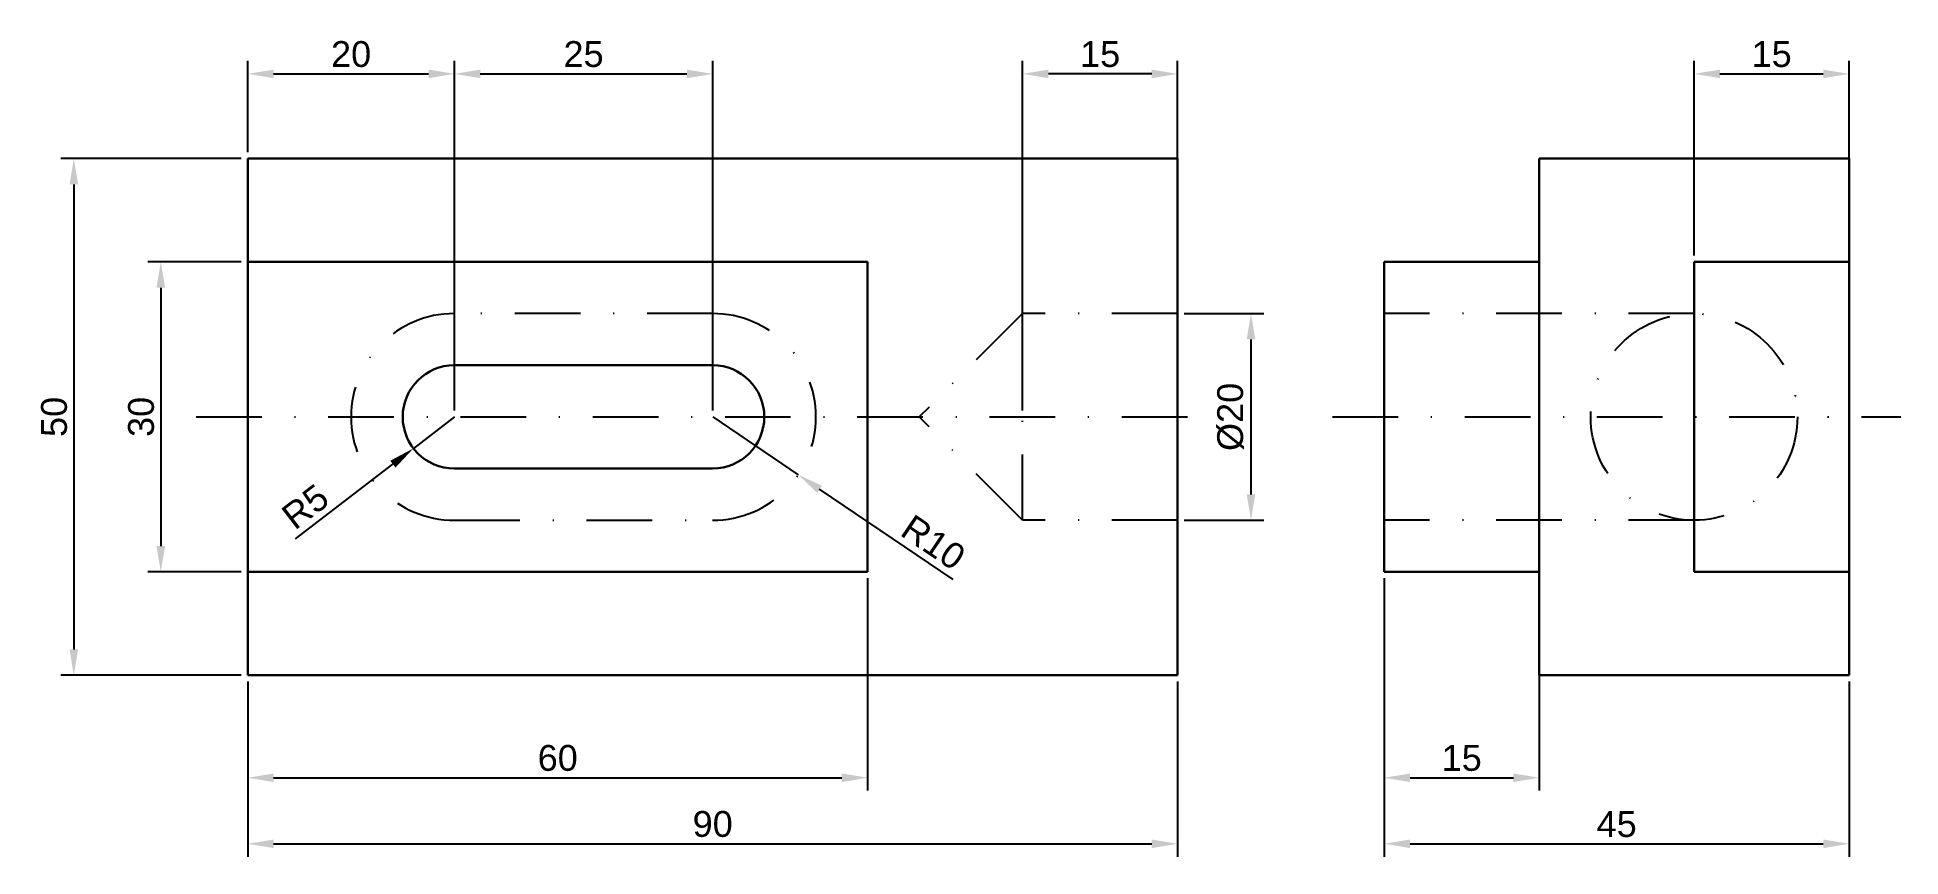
# Model space of a CAD drawing. Header units: millimetres. Extents: x 44 to 224, y 141 to 220.
import ezdxf

# ---------------------------------------------------------------- set-up
doc = ezdxf.new("R2010")
doc.units = ezdxf.units.MM
doc.linetypes.add('DASHDOT', pattern=[25.4, 12.7, -6.35, 0, -6.35])
for name, color, linetype in [('axe', 1, 'DASHDOT'), ('cote', 2, 'Continuous'), ('linii invizibile', 30, 'DASHDOT')]:
    doc.layers.add(name, color=color, linetype=linetype)
doc.layers.add('piesa', color=4, linetype='Continuous', lineweight=30)
doc.styles.get("Standard").update_dxf_attribs({"font": 'arial.ttf'})
doc.dimstyles.new('ISO-25', dxfattribs={"dimtxt": 2.5, "dimasz": 2.5, "dimexe": 1.25, "dimexo": 0.625, "dimtad": 1, "dimtxsty": 'Standard', "dimcen": 2.5, "dimadec": 0, "dimazin": 0, "dimtfac": 1, "dimtmove": 0, "dimatfit": 3, "dimfxl": 1, "dimarcsym": 0})

# ---------------------------------------------------------------- blocks, each defined once
blk = doc.blocks.new('*D14')
at = {"layer": 'cote', "color": 0, "lineweight": -2, "transparency": 16777216}
for p, q in [((64.41, 208.95), (64.41, 217.77)), ((66.91, 216.52), (81.91, 216.52)), ((84.41, 183.95), (84.41, 217.77))]:
    blk.add_line(p, q, dxfattribs=at)
at = {"layer": 'cote', "color": 0, "transparency": 16777216}
for points in [[(66.91, 216.93), (66.91, 216.1), (64.41, 216.52)], [(81.91, 216.93), (81.91, 216.1), (84.41, 216.52)]]:
    blk.add_solid(points, dxfattribs=at)
at = {"layer": 'Defpoints', "color": 0, "transparency": 16777216}
for p in [(84.41, 216.52), (64.41, 208.32), (84.41, 183.32)]:
    blk.add_point(p, dxfattribs=at)
at = {"layer": 'cote', "color": 0, "transparency": 16777216, "insert": (74.41, 218.42), "char_height": 2.5, "attachment_point": 5}
blk.add_mtext('20', dxfattribs=at)
blk = doc.blocks.new('*D15')
at = {"layer": 'cote', "color": 0, "lineweight": -2, "transparency": 16777216}
for p, q in [((84.41, 183.95), (84.41, 217.77)), ((86.91, 216.52), (106.91, 216.52)), ((109.41, 183.95), (109.41, 217.77))]:
    blk.add_line(p, q, dxfattribs=at)
at = {"layer": 'cote', "color": 0, "transparency": 16777216}
for points in [[(86.91, 216.93), (86.91, 216.1), (84.41, 216.52)], [(106.91, 216.93), (106.91, 216.1), (109.41, 216.52)]]:
    blk.add_solid(points, dxfattribs=at)
at = {"layer": 'Defpoints', "color": 0, "transparency": 16777216}
for p in [(109.41, 216.52), (84.41, 183.32), (109.41, 183.32)]:
    blk.add_point(p, dxfattribs=at)
at = {"layer": 'cote', "color": 0, "transparency": 16777216, "insert": (96.91, 218.42), "char_height": 2.5, "attachment_point": 5}
blk.add_mtext('25', dxfattribs=at)
blk = doc.blocks.new('*D16')
at = {"layer": 'cote', "color": 0, "lineweight": -2, "transparency": 16777216}
for p, q in [((139.41, 183.95), (139.41, 217.77)), ((151.91, 216.52), (141.91, 216.52)), ((154.41, 183.95), (154.41, 217.77))]:
    blk.add_line(p, q, dxfattribs=at)
at = {"layer": 'cote', "color": 0, "transparency": 16777216}
for points in [[(141.91, 216.93), (141.91, 216.1), (139.41, 216.52)], [(151.91, 216.93), (151.91, 216.1), (154.41, 216.52)]]:
    blk.add_solid(points, dxfattribs=at)
at = {"layer": 'Defpoints', "color": 0, "transparency": 16777216}
for p in [(139.41, 216.52), (139.41, 183.32), (154.41, 183.32)]:
    blk.add_point(p, dxfattribs=at)
at = {"layer": 'cote', "color": 0, "transparency": 16777216, "insert": (146.91, 218.42), "char_height": 2.5, "attachment_point": 5}
blk.add_mtext('15', dxfattribs=at)
blk = doc.blocks.new('*D17')
at = {"layer": 'cote', "color": 0, "lineweight": -2, "transparency": 16777216}
for p, q in [((63.78, 198.32), (54.74, 198.32)), ((55.99, 195.82), (55.99, 170.82)), ((63.78, 168.32), (54.74, 168.32))]:
    blk.add_line(p, q, dxfattribs=at)
at = {"layer": 'cote', "color": 0, "transparency": 16777216}
for points in [[(55.57, 195.82), (56.41, 195.82), (55.99, 198.32)], [(55.57, 170.82), (56.41, 170.82), (55.99, 168.32)]]:
    blk.add_solid(points, dxfattribs=at)
at = {"layer": 'Defpoints', "color": 0, "transparency": 16777216}
for p in [(64.41, 198.32), (55.99, 168.32), (64.41, 168.32)]:
    blk.add_point(p, dxfattribs=at)
at = {"layer": 'cote', "color": 0, "transparency": 16777216, "insert": (54.09, 183.32), "char_height": 2.5, "attachment_point": 5, "rotation": 90}
blk.add_mtext('30', dxfattribs=at)
blk = doc.blocks.new('*D18')
at = {"layer": 'cote', "color": 0, "lineweight": -2, "transparency": 16777216}
for p, q in [((63.78, 208.32), (46.32, 208.32)), ((47.57, 205.82), (47.57, 160.82)), ((63.78, 158.32), (46.32, 158.32))]:
    blk.add_line(p, q, dxfattribs=at)
at = {"layer": 'cote', "color": 0, "transparency": 16777216}
for points in [[(47.16, 205.82), (47.99, 205.82), (47.57, 208.32)], [(47.16, 160.82), (47.99, 160.82), (47.57, 158.32)]]:
    blk.add_solid(points, dxfattribs=at)
at = {"layer": 'Defpoints', "color": 0, "transparency": 16777216}
for p in [(64.41, 208.32), (47.57, 158.32), (64.41, 158.32)]:
    blk.add_point(p, dxfattribs=at)
at = {"layer": 'cote', "color": 0, "transparency": 16777216, "insert": (45.67, 183.32), "char_height": 2.5, "attachment_point": 5, "rotation": 90}
blk.add_mtext('50', dxfattribs=at)
blk = doc.blocks.new('*D19')
at = {"layer": 'cote', "color": 0, "lineweight": -2, "transparency": 16777216}
for p, q in [((124.41, 167.7), (124.41, 147.15)), ((64.41, 157.7), (64.41, 147.15)), ((66.91, 148.4), (121.91, 148.4))]:
    blk.add_line(p, q, dxfattribs=at)
at = {"layer": 'cote', "color": 0, "transparency": 16777216}
for points in [[(66.91, 148.81), (66.91, 147.98), (64.41, 148.4)], [(121.91, 148.81), (121.91, 147.98), (124.41, 148.4)]]:
    blk.add_solid(points, dxfattribs=at)
at = {"layer": 'Defpoints', "color": 0, "transparency": 16777216}
for p in [(124.41, 168.32), (64.41, 158.32), (124.41, 148.4)]:
    blk.add_point(p, dxfattribs=at)
at = {"layer": 'cote', "color": 0, "transparency": 16777216, "insert": (94.41, 150.3), "char_height": 2.5, "attachment_point": 5}
blk.add_mtext('60', dxfattribs=at)
blk = doc.blocks.new('*D20')
at = {"layer": 'cote', "color": 0, "lineweight": -2, "transparency": 16777216}
for p, q in [((64.41, 157.7), (64.41, 140.76)), ((154.41, 157.7), (154.41, 140.76)), ((66.91, 142.01), (151.91, 142.01))]:
    blk.add_line(p, q, dxfattribs=at)
at = {"layer": 'cote', "color": 0, "transparency": 16777216}
for points in [[(66.91, 142.42), (66.91, 141.59), (64.41, 142.01)], [(151.91, 142.42), (151.91, 141.59), (154.41, 142.01)]]:
    blk.add_solid(points, dxfattribs=at)
at = {"layer": 'Defpoints', "color": 0, "transparency": 16777216}
for p in [(64.41, 158.32), (154.41, 158.32), (154.41, 142.01)]:
    blk.add_point(p, dxfattribs=at)
at = {"layer": 'cote', "color": 0, "transparency": 16777216, "insert": (109.41, 143.91), "char_height": 2.5, "attachment_point": 5}
blk.add_mtext('90', dxfattribs=at)
blk = doc.blocks.new('*D21')
at = {"layer": 'cote', "color": 0, "lineweight": -2, "transparency": 16777216}
for p, q in [((204.41, 198.95), (204.41, 217.77)), ((206.91, 216.52), (216.91, 216.52)), ((219.41, 198.95), (219.41, 217.77))]:
    blk.add_line(p, q, dxfattribs=at)
at = {"layer": 'cote', "color": 0, "transparency": 16777216}
for points in [[(206.91, 216.93), (206.91, 216.1), (204.41, 216.52)], [(216.91, 216.93), (216.91, 216.1), (219.41, 216.52)]]:
    blk.add_solid(points, dxfattribs=at)
at = {"layer": 'Defpoints', "color": 0, "transparency": 16777216}
for p in [(219.41, 216.52), (204.41, 198.32), (219.41, 198.32)]:
    blk.add_point(p, dxfattribs=at)
at = {"layer": 'cote', "color": 0, "transparency": 16777216, "insert": (211.91, 218.42), "char_height": 2.5, "attachment_point": 5}
blk.add_mtext('15', dxfattribs=at)
blk = doc.blocks.new('*D22')
at = {"layer": 'cote', "color": 0, "lineweight": -2, "transparency": 16777216}
for p, q in [((174.41, 167.7), (174.41, 140.76)), ((219.41, 157.7), (219.41, 140.76)), ((176.91, 142.01), (216.91, 142.01))]:
    blk.add_line(p, q, dxfattribs=at)
at = {"layer": 'cote', "color": 0, "transparency": 16777216}
for points in [[(176.91, 142.42), (176.91, 141.59), (174.41, 142.01)], [(216.91, 142.42), (216.91, 141.59), (219.41, 142.01)]]:
    blk.add_solid(points, dxfattribs=at)
at = {"layer": 'Defpoints', "color": 0, "transparency": 16777216}
for p in [(174.41, 168.32), (219.41, 158.32), (219.41, 142.01)]:
    blk.add_point(p, dxfattribs=at)
at = {"layer": 'cote', "color": 0, "transparency": 16777216, "insert": (196.91, 143.9), "char_height": 2.5, "attachment_point": 5}
blk.add_mtext('45', dxfattribs=at)
blk = doc.blocks.new('*D23')
at = {"layer": 'cote', "color": 0, "lineweight": -2, "transparency": 16777216}
for p, q in [((174.41, 167.7), (174.41, 147.15)), ((189.41, 167.7), (189.41, 147.15)), ((176.91, 148.4), (186.91, 148.4))]:
    blk.add_line(p, q, dxfattribs=at)
at = {"layer": 'cote', "color": 0, "transparency": 16777216}
for points in [[(176.91, 148.81), (176.91, 147.98), (174.41, 148.4)], [(186.91, 148.81), (186.91, 147.98), (189.41, 148.4)]]:
    blk.add_solid(points, dxfattribs=at)
at = {"layer": 'Defpoints', "color": 0, "transparency": 16777216}
for p in [(174.41, 168.32), (189.41, 168.32), (189.41, 148.4)]:
    blk.add_point(p, dxfattribs=at)
at = {"layer": 'cote', "color": 0, "transparency": 16777216, "insert": (181.91, 150.3), "char_height": 2.5, "attachment_point": 5}
blk.add_mtext('15', dxfattribs=at)
blk = doc.blocks.new('*D24')
at = {"layer": 'cote', "color": 0, "lineweight": -2, "transparency": 16777216}
for p, q in [((155.03, 193.32), (162.76, 193.32)), ((161.51, 190.82), (161.51, 175.82)), ((155.03, 173.32), (162.76, 173.32))]:
    blk.add_line(p, q, dxfattribs=at)
at = {"layer": 'cote', "color": 0, "transparency": 16777216}
for points in [[(161.1, 190.82), (161.93, 190.82), (161.51, 193.32)], [(161.1, 175.82), (161.93, 175.82), (161.51, 173.32)]]:
    blk.add_solid(points, dxfattribs=at)
at = {"layer": 'Defpoints', "color": 0, "transparency": 16777216}
for p in [(154.41, 193.32), (154.41, 173.32), (161.51, 173.32)]:
    blk.add_point(p, dxfattribs=at)
at = {"layer": 'cote', "color": 0, "transparency": 16777216, "insert": (159.54, 183.32), "char_height": 2.5, "attachment_point": 5, "rotation": 90}
blk.add_mtext('%%C20', dxfattribs=at)
blk = doc.blocks.new('*D25')
at = {"layer": 'cote', "color": 0, "lineweight": -2, "transparency": 16777216}
for p, q in [((84.41, 183.32), (80.44, 180.27)), ((69.04, 171.51), (78.46, 178.75))]:
    blk.add_line(p, q, dxfattribs=at)
at = {"layer": 'cote', "color": 0, "transparency": 16777216}
blk.add_solid([(78.2, 179.08), (78.71, 178.42), (80.44, 180.27)], dxfattribs=at)
at = {"layer": 'Defpoints', "color": 0, "transparency": 16777216}
for p in [(84.41, 183.32), (80.44, 180.27)]:
    blk.add_point(p, dxfattribs=at)
at = {"layer": 'cote', "color": 0, "transparency": 16777216, "insert": (69.98, 174.63), "char_height": 2.5, "attachment_point": 5, "rotation": 37.548}
blk.add_mtext('R5', dxfattribs=at)
blk = doc.blocks.new('*D26')
at = {"layer": 'cote', "color": 0, "lineweight": -2, "transparency": 16777216}
for p, q in [((109.41, 183.32), (117.69, 177.72)), ((132.69, 167.57), (119.76, 176.32))]:
    blk.add_line(p, q, dxfattribs=at)
at = {"layer": 'cote', "color": 0, "transparency": 16777216}
blk.add_solid([(119.99, 176.66), (119.53, 175.97), (117.69, 177.72)], dxfattribs=at)
at = {"layer": 'Defpoints', "color": 0, "transparency": 16777216}
for p in [(109.41, 183.32), (117.69, 177.72)]:
    blk.add_point(p, dxfattribs=at)
at = {"layer": 'cote', "color": 0, "transparency": 16777216, "insert": (130.77, 171.17), "char_height": 2.5, "attachment_point": 5, "rotation": 325.9267}
blk.add_mtext('R10', dxfattribs=at)

msp = doc.modelspace()

# ---------------------------------------------------------------- linework, layer by layer
at = {"layer": 'axe', "ltscale": 0.5}
for p, q in [((59.405, 183.321), (159.405, 183.321)), ((169.405, 183.321), (224.405, 183.321))]:
    msp.add_line(p, q, dxfattribs=at)
at = {"layer": 'linii invizibile', "ltscale": 0.5}
for p, q in [((109.405, 193.321), (84.405, 193.321)), ((139.405, 193.321), (129.405, 183.321)), ((154.405, 193.321), (139.405, 193.321)), ((139.405, 173.321), (139.405, 193.321)), ((204.405, 193.321), (174.405, 193.321)), ((139.405, 173.321), (129.405, 183.321)), ((84.405, 173.321), (109.405, 173.321)), ((154.405, 173.321), (139.405, 173.321)), ((204.405, 173.321), (174.405, 173.321))]:
    msp.add_line(p, q, dxfattribs=at)
msp.add_circle((204.405, 183.321), 10, dxfattribs=at)
for centre, start, end in [((84.405, 183.321), 90, 270), ((109.405, 183.321), 270, 90)]:
    msp.add_arc(centre, 10, start, end, dxfattribs=at)
at = {"layer": 'piesa'}
for p, q in [((154.405, 208.321), (64.405, 208.321)), ((64.405, 208.321), (64.405, 158.321)), ((154.405, 158.321), (154.405, 208.321)), ((189.405, 158.321), (189.405, 208.321)), ((189.405, 208.321), (219.405, 208.321)), ((219.405, 158.321), (219.405, 208.321)), ((64.405, 183.321), (64.405, 198.321)), ((64.405, 198.321), (124.405, 198.321)), ((124.405, 198.321), (124.405, 168.321)), ((174.405, 198.321), (174.405, 168.321)), ((174.405, 198.321), (189.405, 198.321)), ((204.405, 168.321), (204.405, 198.321)), ((204.405, 198.321), (219.405, 198.321)), ((84.405, 188.321), (109.405, 188.321)), ((84.405, 178.321), (109.405, 178.321)), ((124.405, 168.321), (64.405, 168.321)), ((174.405, 168.321), (189.405, 168.321)), ((204.405, 168.321), (219.405, 168.321)), ((64.405, 158.321), (154.405, 158.321)), ((189.405, 158.321), (219.405, 158.321)), ((219.405, 158.321), (204.405, 158.321))]:
    msp.add_line(p, q, dxfattribs=at)
for centre, start, end in [((84.405, 183.321), 90, 270), ((109.405, 183.321), 270, 90)]:
    msp.add_arc(centre, 5, start, end, dxfattribs=at)

# ---------------------------------------------------------------- dimensions: what is measured, and where the dimension line sits
at = {"layer": 'cote'}
for base, p1, p2, picture, middle in [((84.405, 216.518), (64.405, 208.321), (84.405, 183.321), '*D14', (74.405, 218.419)), ((109.405, 216.518), (84.405, 183.321), (109.405, 183.321), '*D15', (96.905, 218.419)), ((139.405, 216.518), (154.405, 183.321), (139.405, 183.321), '*D16', (146.905, 218.419)), ((219.405, 216.518), (204.405, 198.321), (219.405, 198.321), '*D21', (211.905, 218.419)), ((124.405, 148.397), (64.405, 158.321), (124.405, 168.321), '*D19', (94.405, 150.299)), ((219.405, 142.006), (174.405, 168.321), (219.405, 158.321), '*D22', (196.905, 143.902)), ((189.405, 148.397), (174.405, 168.321), (189.405, 168.321), '*D23', (181.905, 150.299)), ((154.405, 142.006), (64.405, 158.321), (154.405, 158.321), '*D20', (109.405, 143.907))]:
    dim = msp.add_linear_dim(base=base, p1=p1, p2=p2, dimstyle='ISO-25', dxfattribs=at)
    dim.commit()
    dim.dimension.update_dxf_attribs({"geometry": picture, "text_midpoint": middle})
for base, p1, p2, picture, middle in [((47.575, 158.321), (64.405, 208.321), (64.405, 158.321), '*D18', (45.674, 183.321)), ((55.99, 168.321), (64.405, 198.321), (64.405, 168.321), '*D17', (54.088, 183.321))]:
    dim = msp.add_linear_dim(base=base, p1=p1, p2=p2, angle=90, dimstyle='ISO-25', dxfattribs=at)
    dim.commit()
    dim.dimension.update_dxf_attribs({"geometry": picture, "text_midpoint": middle})
dim = msp.add_linear_dim(base=(161.514, 173.321), p1=(154.405, 193.321), p2=(154.405, 173.321), angle=90, text='%%C<>', dimstyle='ISO-25', dxfattribs=at)
dim.commit()
dim.dimension.update_dxf_attribs({"geometry": '*D24', "text_midpoint": (159.543, 183.321)})
for center, mpoint, picture, middle in [((84.405, 183.321), (80.441, 180.274), '*D25', (71.137, 173.122)), ((109.405, 183.321), (117.688, 177.718), '*D26', (129.706, 169.59))]:
    dim = msp.add_radius_dim(center=center, mpoint=mpoint, dimstyle='ISO-25', dxfattribs=at)
    dim.commit()
    dim.dimension.update_dxf_attribs({"geometry": picture, "text_midpoint": middle, "dimtype": 164})

doc.saveas('drawing.dxf')
